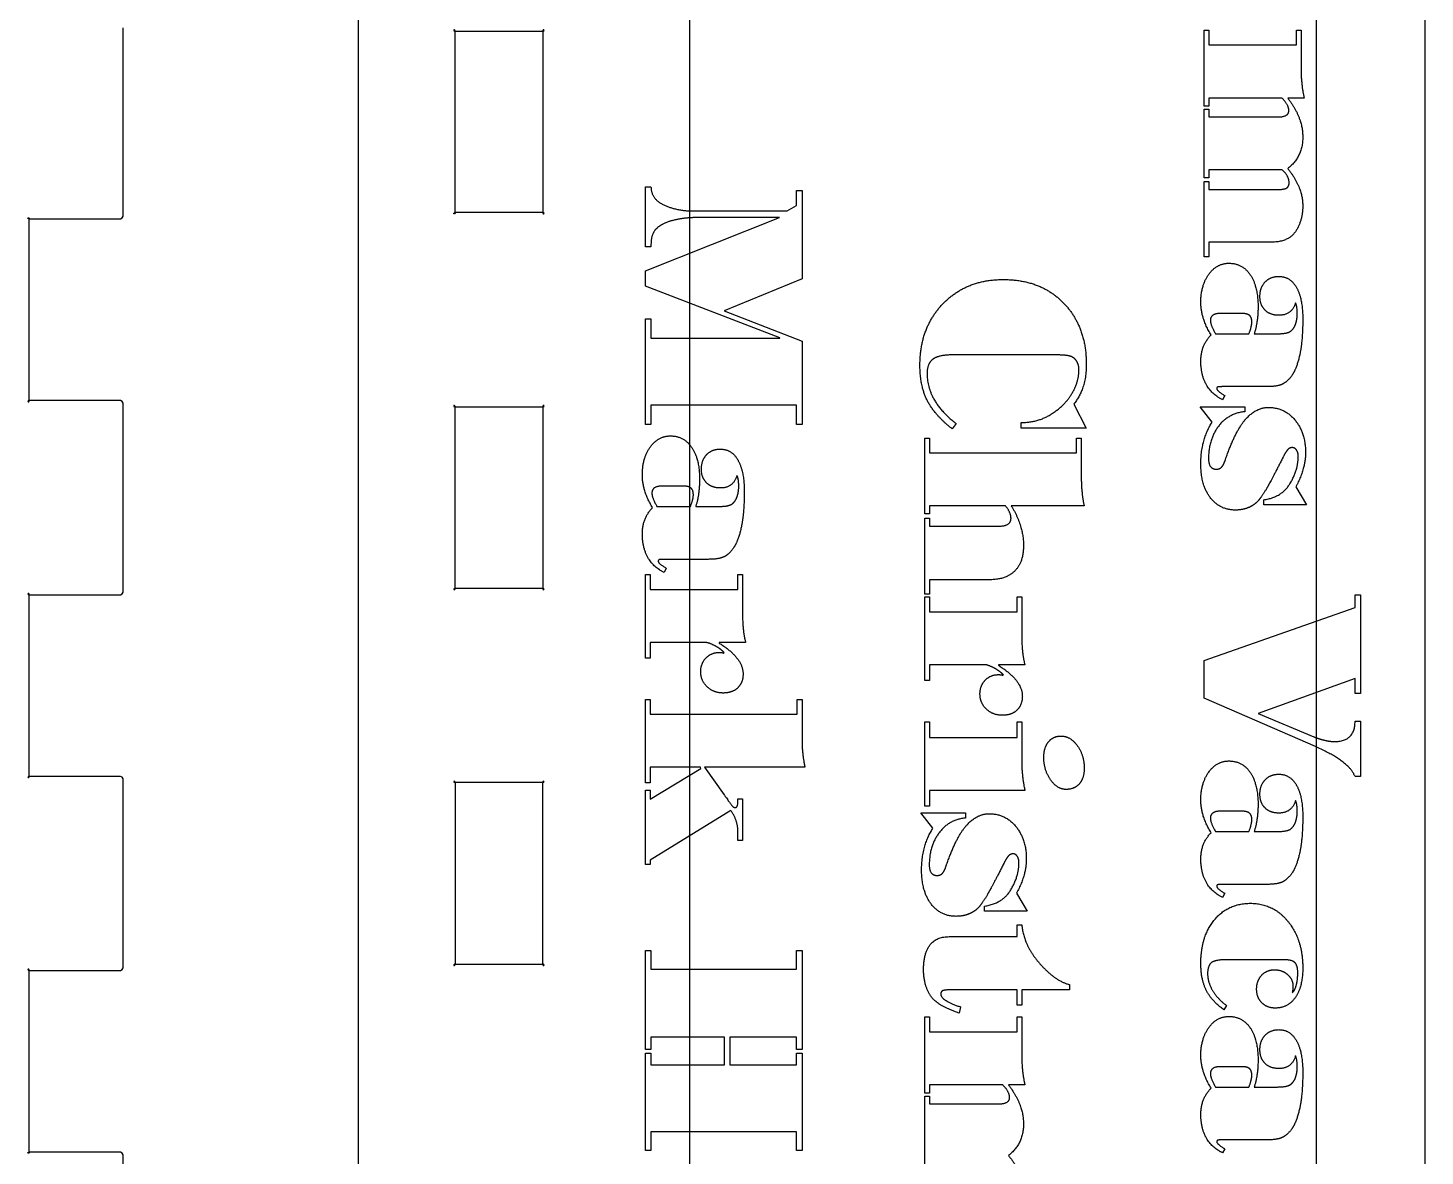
# Model space of a CAD drawing. Header units: millimetres. Extents: x 10 to 778, y 22 to 238.
# Drawn here: x 328.86 to 373.48, y 132.77 to 168.8 of the extents above; entities that cross this region are included whole.
import ezdxf

# ---------------------------------------------------------------- set-up
doc = ezdxf.new("R2010")
doc.units = ezdxf.units.MM
doc.layers.get('0').update_dxf_attribs({"linetype": 'CONTINUOUS'})

msp = doc.modelspace()

# ---------------------------------------------------------------- linework, layer by layer
for p, q in [((366.419, 166.299), (366.419, 168.73)), ((366.419, 168.73), (366.572, 168.73)), ((366.572, 168.73), (366.572, 168.257)), ((369.368, 168.257), (369.368, 168.73)), ((369.368, 168.73), (369.517, 168.73)), ((369.517, 168.73), (369.517, 167.552)), ((366.572, 168.257), (369.368, 168.257)), ((368.909, 166.56), (366.572, 166.56)), ((366.572, 166.56), (366.572, 166.299)), ((369.618, 166.56), (369.092, 166.56)), ((366.572, 166.299), (366.419, 166.299)), ((366.419, 164.01), (366.419, 166.202)), ((366.419, 166.202), (366.572, 166.202)), ((366.572, 166.202), (366.572, 165.956)), ((366.572, 165.956), (368.779, 165.956)), ((368.909, 164.271), (366.572, 164.271)), ((366.572, 164.271), (366.572, 164.01)), ((366.572, 164.01), (366.419, 164.01)), ((366.419, 161.49), (366.419, 163.894)), ((366.419, 163.894), (366.572, 163.894)), ((366.572, 163.894), (366.572, 163.637)), ((348.581, 161.803), (348.581, 163.727)), ((348.581, 163.727), (348.757, 163.727)), ((353.406, 163.13), (353.406, 163.604)), ((353.406, 163.604), (353.581, 163.604)), ((353.581, 163.604), (353.581, 160.781)), ((366.572, 163.637), (368.742, 163.637)), ((350.103, 162.955), (353.108, 162.955)), ((353.108, 162.955), (353.406, 163.13)), ((348.581, 161.046), (352.865, 162.742)), ((352.865, 162.742), (350.214, 162.742)), ((348.757, 161.803), (348.581, 161.803)), ((348.757, 161.889), (348.757, 161.803)), ((368.548, 161.956), (366.572, 161.956)), ((366.572, 161.956), (366.572, 161.49)), ((366.572, 161.49), (366.419, 161.49)), ((348.581, 160.557), (348.581, 161.046)), ((353.581, 160.781), (351.094, 159.763)), ((352.873, 158.902), (348.581, 160.557)), ((351.094, 159.763), (353.581, 158.801)), ((348.581, 156.139), (348.581, 159.513)), ((348.581, 159.513), (348.757, 159.513)), ((348.757, 159.513), (348.757, 158.887)), ((367.627, 159.681), (366.937, 159.681)), ((348.757, 158.887), (352.873, 158.887)), ((352.873, 158.887), (352.873, 158.902)), ((366.784, 159.032), (367.854, 159.032)), ((368.022, 159.032), (368.764, 159.032)), ((353.581, 158.801), (353.581, 156.139)), ((361.676, 158.356), (358.38, 158.356)), ((368.421, 157.343), (367.015, 157.343)), ((353.406, 156.747), (348.757, 156.747)), ((348.757, 156.747), (348.757, 156.139)), ((353.406, 156.139), (353.406, 156.747)), ((362.258, 156.786), (362.653, 156.022)), ((366.68, 156.214), (366.296, 156.702)), ((366.296, 156.702), (367.724, 156.702)), ((367.082, 157.06), (367.015, 156.926)), ((367.724, 156.702), (367.724, 156.542)), ((360.584, 156.022), (360.584, 156.197)), ((348.757, 156.139), (348.581, 156.139)), ((353.581, 156.139), (353.406, 156.139)), ((358.499, 156.167), (358.38, 155.992)), ((362.653, 156.022), (360.584, 156.022)), ((357.5, 153.277), (357.5, 155.701)), ((357.5, 155.701), (357.653, 155.701)), ((357.653, 155.701), (357.653, 155.235)), ((362.347, 155.235), (362.347, 155.701)), ((362.347, 155.701), (362.5, 155.701)), ((362.5, 155.701), (362.5, 154.448)), ((357.653, 155.235), (362.347, 155.235)), ((349.789, 154.167), (349.1, 154.167)), ((369.349, 154.144), (369.689, 153.57)), ((348.947, 153.518), (350.017, 153.518)), ((350.185, 153.518), (350.927, 153.518)), ((360.08, 153.538), (357.653, 153.538)), ((357.653, 153.538), (357.653, 153.277)), ((362.593, 153.538), (360.263, 153.538)), ((368.328, 153.57), (368.328, 153.73)), ((369.689, 153.57), (368.328, 153.57)), ((357.653, 153.277), (357.5, 153.277)), ((357.5, 150.712), (357.5, 153.143)), ((357.5, 153.143), (357.653, 153.143)), ((357.653, 153.143), (357.653, 152.89)), ((357.653, 152.89), (359.86, 152.89)), ((350.584, 151.829), (349.178, 151.829)), ((348.581, 148.674), (348.581, 151.34)), ((348.581, 151.34), (348.734, 151.34)), ((348.734, 151.34), (348.734, 150.867)), ((349.245, 151.545), (349.178, 151.411)), ((351.531, 150.867), (351.531, 151.34)), ((351.531, 151.34), (351.68, 151.34)), ((351.68, 151.34), (351.68, 150.095)), ((348.734, 150.867), (351.531, 150.867)), ((359.569, 151.178), (357.653, 151.178)), ((357.653, 151.178), (357.653, 150.712)), ((357.653, 150.712), (357.5, 150.712)), ((357.5, 147.964), (357.5, 150.63)), ((357.5, 150.63), (357.653, 150.63)), ((357.653, 150.63), (357.653, 150.157)), ((360.449, 150.157), (360.449, 150.63)), ((360.449, 150.63), (360.598, 150.63)), ((360.598, 150.63), (360.598, 149.385)), ((371.243, 150.293), (371.243, 150.692)), ((371.243, 150.692), (371.419, 150.692)), ((371.419, 150.692), (371.419, 147.545)), ((357.653, 150.157), (360.449, 150.157)), ((366.419, 148.6), (371.243, 150.293)), ((350.52, 149.17), (348.734, 149.17)), ((348.734, 149.17), (348.734, 148.674)), ((351.78, 149.17), (350.934, 149.17)), ((350.934, 149.17), (350.934, 149.155)), ((348.734, 148.674), (348.581, 148.674)), ((351.079, 148.835), (351.094, 148.85)), ((366.419, 147.399), (366.419, 148.6)), ((359.439, 148.46), (357.653, 148.46)), ((357.653, 148.46), (357.653, 147.964)), ((360.699, 148.46), (359.853, 148.46)), ((359.853, 148.46), (359.853, 148.445)), ((357.653, 147.964), (357.5, 147.964)), ((359.998, 148.125), (360.013, 148.139)), ((371.243, 148.026), (368.145, 146.911)), ((371.243, 147.545), (371.243, 148.026)), ((348.581, 144.689), (348.581, 147.355)), ((348.581, 147.355), (348.734, 147.355)), ((348.734, 147.355), (348.734, 146.889)), ((353.428, 146.889), (353.428, 147.355)), ((353.428, 147.355), (353.581, 147.355)), ((353.581, 147.355), (353.581, 146.046)), ((369.976, 145.848), (366.419, 147.399)), ((371.419, 147.545), (371.243, 147.545)), ((348.734, 146.889), (353.428, 146.889)), ((368.145, 146.911), (369.924, 146.161)), ((357.5, 143.949), (357.5, 146.644)), ((357.5, 146.644), (357.653, 146.644)), ((357.653, 146.644), (357.653, 146.137)), ((360.449, 146.137), (360.449, 146.644)), ((360.449, 146.644), (360.598, 146.644)), ((360.598, 146.644), (360.598, 145.384)), ((371.243, 146.657), (371.419, 146.657)), ((371.419, 146.657), (371.419, 144.894)), ((357.653, 146.137), (360.449, 146.137)), ((350.337, 145.192), (348.734, 145.192)), ((348.734, 145.192), (348.734, 144.689)), ((348.734, 144.17), (350.352, 145.155)), ((350.352, 145.155), (350.337, 145.192)), ((353.674, 145.192), (350.468, 145.192)), ((350.468, 145.192), (351.091, 144.312)), ((348.734, 144.689), (348.581, 144.689)), ((371.419, 144.894), (371.243, 144.894)), ((348.581, 142.086), (348.581, 144.457)), ((348.581, 144.457), (348.734, 144.457)), ((348.734, 144.457), (348.734, 144.17)), ((351.531, 144.092), (351.531, 144.185)), ((351.531, 144.185), (351.68, 144.185)), ((351.68, 144.185), (351.68, 142.854)), ((360.699, 144.444), (357.653, 144.444)), ((357.653, 144.444), (357.653, 143.949)), ((351.307, 143.809), (348.734, 142.22)), ((357.761, 143.24), (357.377, 143.729)), ((357.377, 143.729), (358.805, 143.729)), ((357.653, 143.949), (357.5, 143.949)), ((358.805, 143.729), (358.805, 143.568)), ((367.627, 143.786), (366.937, 143.786)), ((351.531, 142.854), (351.531, 143.153)), ((351.68, 142.854), (351.531, 142.854)), ((366.784, 143.138), (367.854, 143.138)), ((368.022, 143.138), (368.764, 143.138)), ((348.734, 142.086), (348.581, 142.086)), ((348.734, 142.22), (348.734, 142.086)), ((360.431, 141.171), (360.77, 140.597)), ((368.421, 141.449), (367.015, 141.449)), ((367.082, 141.165), (367.015, 141.031)), ((359.409, 140.597), (359.409, 140.757)), ((360.77, 140.597), (359.409, 140.597)), ((360.449, 139.78), (360.449, 140.153)), ((360.449, 140.153), (360.598, 140.153)), ((358.279, 139.78), (360.449, 139.78)), ((348.581, 136.18), (348.581, 139.334)), ((348.581, 139.334), (348.757, 139.334)), ((348.757, 139.334), (348.757, 138.745)), ((353.406, 138.745), (353.406, 139.334)), ((353.406, 139.334), (353.581, 139.334)), ((353.581, 139.334), (353.581, 136.18)), ((368.962, 139.044), (367.138, 139.044)), ((348.757, 138.745), (353.406, 138.745)), ((360.449, 138.084), (358.417, 138.084)), ((360.449, 137.588), (360.449, 138.084)), ((362.12, 138.084), (360.598, 138.084)), ((360.598, 138.084), (360.598, 137.588)), ((362.12, 138.251), (362.12, 138.084)), ((369.238, 138.011), (369.252, 137.996)), ((358.645, 137.535), (358.6, 137.338)), ((360.598, 137.588), (360.449, 137.588)), ((367.138, 137.582), (367.053, 137.448)), ((357.5, 134.784), (357.5, 137.215)), ((357.5, 137.215), (357.653, 137.215)), ((357.653, 137.215), (357.653, 136.741)), ((360.449, 136.741), (360.449, 137.215)), ((360.449, 137.215), (360.598, 137.215)), ((360.598, 137.215), (360.598, 136.037)), ((351.102, 136.568), (348.757, 136.568)), ((348.757, 136.568), (348.757, 136.18)), ((351.102, 135.692), (351.102, 136.568)), ((353.406, 136.568), (351.27, 136.568)), ((351.27, 136.568), (351.27, 135.692)), ((353.406, 136.18), (353.406, 136.568)), ((357.653, 136.741), (360.449, 136.741)), ((348.757, 136.18), (348.581, 136.18)), ((353.581, 136.18), (353.406, 136.18)), ((348.581, 132.955), (348.581, 136.057)), ((348.581, 136.057), (348.757, 136.057)), ((348.757, 136.057), (348.757, 135.692)), ((348.757, 135.692), (351.102, 135.692)), ((351.27, 135.692), (353.406, 135.692)), ((353.406, 135.692), (353.406, 136.057)), ((353.406, 136.057), (353.581, 136.057)), ((353.581, 136.057), (353.581, 132.955)), ((367.627, 135.628), (366.937, 135.628)), ((357.653, 134.784), (357.5, 134.784)), ((359.991, 135.045), (357.653, 135.045)), ((357.653, 135.045), (357.653, 134.784)), ((360.699, 135.045), (360.173, 135.045)), ((366.784, 134.979), (367.854, 134.979)), ((368.022, 134.979), (368.764, 134.979)), ((357.5, 132.494), (357.5, 134.687)), ((357.5, 134.687), (357.653, 134.687)), ((357.653, 134.687), (357.653, 134.441)), ((357.653, 134.441), (359.86, 134.441)), ((353.406, 133.551), (348.757, 133.551)), ((348.757, 133.551), (348.757, 132.955)), ((353.406, 132.955), (353.406, 133.551)), ((368.421, 133.29), (367.015, 133.29)), ((367.082, 133.007), (367.015, 132.873)), ((348.757, 132.955), (348.581, 132.955)), ((353.581, 132.955), (353.406, 132.955))]:
    msp.add_line(p, q)
for points in [[(373.479, 24.801), (373.479, 234.8)], [(339.4, 212.408), (339.4, 47.192)], [(331.9, 126.8), (331.9, 132.8), (331.9, 132.818), (331.87, 132.871), (331.816, 132.9), (331.8, 132.9), (328.9, 132.9), (328.9, 132.89), (328.885, 132.858), (328.862, 132.862), (328.858, 132.886), (328.889, 132.9), (328.9, 132.9), (328.9, 138.7), (331.8, 138.7), (331.816, 138.7), (331.87, 138.73), (331.9, 138.783), (331.9, 138.8), (331.9, 144.8), (331.9, 144.818), (331.87, 144.87), (331.816, 144.899), (331.8, 144.899), (328.9, 144.899), (328.889, 144.899), (328.858, 144.885), (328.862, 144.862), (328.885, 144.858), (328.9, 144.89), (328.9, 144.899), (328.9, 150.7), (331.8, 150.7), (331.816, 150.7), (331.87, 150.73), (331.9, 150.784), (331.9, 150.8), (331.9, 156.8), (331.9, 156.818), (331.87, 156.872), (331.816, 156.901), (331.8, 156.901), (328.9, 156.901), (328.889, 156.901), (328.858, 156.887), (328.862, 156.863), (328.885, 156.859), (328.9, 156.891), (328.9, 156.901), (328.9, 162.699), (328.889, 162.699), (328.858, 162.715), (328.862, 162.738), (328.885, 162.742), (328.9, 162.711), (328.9, 162.699), (331.8, 162.699), (331.816, 162.699), (331.87, 162.73), (331.9, 162.784), (331.9, 162.8), (331.9, 168.8)]]:
    msp.add_lwpolyline(points)
for points in [[(350, 35), (350, 225), (370, 225), (370, 35)], [(345.301, 168.699), (345.301, 162.901), (342.5, 162.901), (342.5, 162.891), (342.485, 162.859), (342.462, 162.863), (342.458, 162.887), (342.489, 162.901), (342.5, 162.901), (342.5, 165.8), (342.5, 168.699), (342.5, 168.71), (342.485, 168.742), (342.462, 168.738), (342.458, 168.715), (342.489, 168.699), (342.5, 168.699)], [(345.31, 168.699), (345.342, 168.715), (345.338, 168.738), (345.314, 168.742), (345.301, 168.71), (345.301, 168.699)], [(345.31, 162.901), (345.301, 162.901), (345.301, 162.891), (345.314, 162.859), (345.338, 162.863), (345.342, 162.887)], [(342.5, 150.899), (342.5, 153.8), (342.5, 156.7), (342.5, 156.711), (342.485, 156.742), (342.462, 156.738), (342.458, 156.714), (342.489, 156.7), (342.5, 156.7), (345.301, 156.7), (345.301, 150.899), (342.5, 150.899), (342.489, 150.899), (342.458, 150.886), (342.462, 150.862), (342.485, 150.858), (342.5, 150.89)], [(345.338, 156.738), (345.314, 156.742), (345.301, 156.711), (345.301, 156.7), (345.31, 156.7), (345.342, 156.714)], [(345.31, 150.899), (345.301, 150.899), (345.301, 150.89), (345.314, 150.858), (345.338, 150.862), (345.342, 150.886)], [(328.889, 150.7), (328.9, 150.7), (328.9, 150.711), (328.885, 150.742), (328.862, 150.738), (328.858, 150.715)], [(345.301, 144.711), (345.301, 144.7), (342.5, 144.7), (342.5, 144.711), (342.485, 144.742), (342.462, 144.738), (342.458, 144.715), (342.489, 144.7), (342.5, 144.7), (342.5, 141.8), (342.5, 138.899), (345.301, 138.899), (345.301, 138.89), (345.314, 138.858), (345.338, 138.862), (345.342, 138.885), (345.31, 138.899), (345.301, 138.899), (345.301, 144.7), (345.31, 144.7), (345.342, 144.715), (345.338, 144.738), (345.314, 144.742)], [(342.458, 138.885), (342.462, 138.862), (342.485, 138.858), (342.5, 138.89), (342.5, 138.899), (342.489, 138.899)], [(328.9, 138.71), (328.885, 138.742), (328.862, 138.738), (328.858, 138.715), (328.889, 138.7), (328.9, 138.7)]]:
    msp.add_lwpolyline(points, close=True)
for points in [[(369.517, 167.552), (369.517, 166.985), (369.618, 166.56)], [(369.129, 166.158), (369.129, 166.34), (368.909, 166.56)], [(369.092, 166.56), (369.573, 165.941), (369.573, 165.315)], [(368.779, 165.956), (369.129, 165.956), (369.129, 166.158)], [(369.573, 165.315), (369.573, 164.677), (369.092, 164.308)], [(369.137, 163.85), (369.137, 164.077), (368.909, 164.271)], [(369.092, 164.308), (369.573, 163.719), (369.573, 163.108)], [(369.062, 163.689), (369.137, 163.742), (369.137, 163.85)], [(348.757, 163.727), (348.757, 163.339), (349.167, 163.147)], [(368.742, 163.637), (368.988, 163.637), (369.062, 163.689)], [(349.167, 163.147), (349.577, 162.955), (350.103, 162.955)], [(369.573, 163.108), (369.573, 162.664), (369.351, 162.31)], [(349.493, 162.66), (349.141, 162.578), (348.949, 162.407)], [(350.214, 162.742), (349.845, 162.742), (349.493, 162.66)], [(348.949, 162.407), (348.757, 162.235), (348.757, 161.889)], [(369.351, 162.31), (369.129, 161.956), (368.548, 161.956)], [(366.573, 160.932), (366.829, 161.284), (367.213, 161.284)], [(367.213, 161.284), (367.649, 161.284), (367.897, 160.915)], [(358.089, 159.998), (358.831, 160.764), (360.006, 160.764)], [(360.006, 160.764), (361.21, 160.764), (361.935, 160.013)], [(366.318, 160.039), (366.318, 160.58), (366.573, 160.932)], [(367.897, 160.915), (368.145, 160.546), (368.145, 159.901)], [(368.205, 160.222), (368.205, 160.509), (368.372, 160.686)], [(368.372, 160.686), (368.54, 160.863), (368.809, 160.863)], [(368.809, 160.863), (369.174, 160.863), (369.374, 160.507)], [(368.369, 159.786), (368.205, 159.95), (368.205, 160.222)], [(369.374, 160.507), (369.573, 160.151), (369.573, 159.499)], [(357.347, 158.035), (357.347, 159.232), (358.089, 159.998)], [(361.935, 160.013), (362.66, 159.262), (362.66, 158.054)], [(366.646, 158.995), (366.318, 159.517), (366.318, 160.039)], [(368.145, 159.901), (368.145, 159.405), (368.022, 159.032)], [(368.809, 159.622), (368.533, 159.622), (368.369, 159.786)], [(369.342, 160.024), (369.223, 159.622), (368.809, 159.622)], [(369.398, 159.674), (369.398, 159.909), (369.342, 160.024)], [(366.937, 159.681), (366.624, 159.681), (366.624, 159.454)], [(366.624, 159.454), (366.624, 159.32), (366.784, 159.032)], [(367.873, 159.618), (367.798, 159.681), (367.627, 159.681)], [(367.854, 159.032), (367.947, 159.271), (367.947, 159.405)], [(367.947, 159.405), (367.947, 159.554), (367.873, 159.618)], [(369.176, 159.107), (369.286, 159.182), (369.342, 159.334)], [(369.342, 159.334), (369.398, 159.487), (369.398, 159.674)], [(369.573, 159.499), (369.573, 158.805), (369.476, 158.361)], [(366.318, 158.167), (366.318, 158.66), (366.646, 158.995)], [(368.764, 159.032), (369.066, 159.032), (369.176, 159.107)], [(357.588, 156.887), (357.347, 157.349), (357.347, 158.035)], [(357.763, 158.221), (357.575, 158.087), (357.575, 157.77)], [(358.38, 158.356), (357.951, 158.356), (357.763, 158.221)], [(362.109, 158.326), (361.967, 158.356), (361.676, 158.356)], [(362.338, 158.177), (362.25, 158.296), (362.109, 158.326)], [(362.66, 158.054), (362.66, 157.274), (362.258, 156.786)], [(362.425, 157.875), (362.425, 158.057), (362.338, 158.177)], [(367.015, 156.926), (366.318, 157.265), (366.318, 158.167)], [(369.476, 158.361), (369.379, 157.918), (369.232, 157.709)], [(357.575, 157.77), (357.575, 156.875), (358.499, 156.167)], [(362.202, 157.123), (362.425, 157.498), (362.425, 157.875)], [(369.232, 157.709), (369.085, 157.5), (368.922, 157.422)], [(361.553, 156.473), (361.978, 156.749), (362.202, 157.123)], [(366.862, 157.334), (366.825, 157.325), (366.825, 157.284)], [(366.825, 157.284), (366.825, 157.213), (367.082, 157.06)], [(367.015, 157.343), (366.9, 157.343), (366.862, 157.334)], [(368.922, 157.422), (368.76, 157.343), (368.421, 157.343)], [(358.38, 155.992), (357.828, 156.424), (357.588, 156.887)], [(367.755, 156.311), (368.089, 156.68), (368.481, 156.68)], [(368.481, 156.68), (368.995, 156.68), (369.329, 156.271)], [(360.584, 156.197), (361.128, 156.197), (361.553, 156.473)], [(366.318, 154.875), (366.318, 155.651), (366.68, 156.214)], [(367.724, 156.542), (367.194, 156.493), (366.879, 156.074)], [(367.105, 155.021), (367.422, 155.941), (367.755, 156.311)], [(369.329, 156.271), (369.663, 155.863), (369.663, 155.237)], [(348.736, 155.418), (348.991, 155.77), (349.375, 155.77)], [(349.375, 155.77), (349.812, 155.77), (350.06, 155.401)], [(366.879, 156.074), (366.564, 155.654), (366.564, 155.043)], [(348.481, 154.525), (348.481, 155.065), (348.736, 155.418)], [(350.06, 155.401), (350.308, 155.032), (350.308, 154.387)], [(350.535, 155.172), (350.703, 155.349), (350.971, 155.349)], [(350.971, 155.349), (351.337, 155.349), (351.536, 154.993)], [(369.079, 155.315), (369.014, 155.233), (368.932, 155.065)], [(369.238, 155.397), (369.144, 155.397), (369.079, 155.315)], [(369.374, 155.319), (369.32, 155.397), (369.238, 155.397)], [(369.428, 155.114), (369.428, 155.24), (369.374, 155.319)], [(350.367, 154.707), (350.367, 154.994), (350.535, 155.172)], [(351.536, 154.993), (351.736, 154.636), (351.736, 153.984)], [(366.62, 153.801), (366.318, 154.2), (366.318, 154.875)], [(366.564, 155.043), (366.564, 154.707), (366.814, 154.707)], [(366.984, 154.776), (367.049, 154.845), (367.105, 155.021)], [(368.932, 155.065), (368.574, 154.361), (368.423, 154.1)], [(369.165, 154.245), (369.428, 154.677), (369.428, 155.114)], [(369.663, 155.237), (369.663, 154.715), (369.349, 154.144)], [(348.809, 153.481), (348.481, 154.003), (348.481, 154.525)], [(350.531, 154.271), (350.367, 154.435), (350.367, 154.707)], [(351.504, 154.51), (351.385, 154.107), (350.971, 154.107)], [(351.56, 154.159), (351.56, 154.394), (351.504, 154.51)], [(362.5, 154.448), (362.5, 153.93), (362.593, 153.538)], [(366.814, 154.707), (366.918, 154.707), (366.984, 154.776)], [(349.1, 154.167), (348.786, 154.167), (348.786, 153.939)], [(350.035, 154.103), (349.961, 154.167), (349.789, 154.167)], [(350.11, 153.891), (350.11, 154.04), (350.035, 154.103)], [(350.308, 154.387), (350.308, 153.891), (350.185, 153.518)], [(350.971, 154.107), (350.695, 154.107), (350.531, 154.271)], [(351.504, 153.82), (351.56, 153.973), (351.56, 154.159)], [(351.736, 153.984), (351.736, 153.29), (351.639, 152.847)], [(368.423, 154.1), (368.272, 153.839), (368.147, 153.697)], [(368.328, 153.73), (368.902, 153.812), (369.165, 154.245)], [(348.786, 153.939), (348.786, 153.805), (348.947, 153.518)], [(350.017, 153.518), (350.11, 153.757), (350.11, 153.891)], [(350.927, 153.518), (351.229, 153.518), (351.339, 153.592)], [(351.339, 153.592), (351.449, 153.667), (351.504, 153.82)], [(360.255, 153.136), (360.255, 153.315), (360.08, 153.538)], [(360.263, 153.538), (360.654, 152.901), (360.654, 152.263)], [(367.425, 153.402), (366.922, 153.402), (366.62, 153.801)], [(368.147, 153.697), (368.022, 153.555), (367.832, 153.479)], [(348.481, 152.653), (348.481, 153.145), (348.809, 153.481)], [(359.86, 152.89), (360.255, 152.89), (360.255, 153.136)], [(367.832, 153.479), (367.642, 153.402), (367.425, 153.402)], [(349.178, 151.411), (348.481, 151.751), (348.481, 152.653)], [(351.639, 152.847), (351.542, 152.403), (351.394, 152.194)], [(351.394, 152.194), (351.247, 151.985), (351.085, 151.907)], [(360.654, 152.263), (360.654, 151.741), (360.378, 151.46)], [(349.025, 151.82), (348.988, 151.81), (348.988, 151.769)], [(348.988, 151.769), (348.988, 151.698), (349.245, 151.545)], [(349.178, 151.829), (349.062, 151.829), (349.025, 151.82)], [(351.085, 151.907), (350.923, 151.829), (350.584, 151.829)], [(360.378, 151.46), (360.103, 151.178), (359.569, 151.178)], [(351.68, 150.095), (351.68, 149.536), (351.78, 149.17)], [(350.781, 149.077), (350.595, 149.17), (350.52, 149.17)], [(351.094, 148.85), (350.968, 148.984), (350.781, 149.077)], [(350.934, 149.155), (351.698, 148.674), (351.698, 148.171)], [(360.598, 149.385), (360.598, 148.826), (360.699, 148.46)], [(350.345, 148.238), (350.345, 148.507), (350.515, 148.682)], [(350.515, 148.682), (350.684, 148.857), (350.941, 148.857)], [(350.941, 148.857), (351.031, 148.857), (351.079, 148.835)], [(350.552, 147.755), (350.345, 147.951), (350.345, 148.238)], [(351.698, 148.171), (351.698, 147.892), (351.527, 147.726)], [(359.433, 147.972), (359.603, 148.147), (359.86, 148.147)], [(359.7, 148.367), (359.513, 148.46), (359.439, 148.46)], [(360.013, 148.139), (359.886, 148.274), (359.7, 148.367)], [(359.853, 148.445), (360.617, 147.964), (360.617, 147.461)], [(359.86, 148.147), (359.95, 148.147), (359.998, 148.125)], [(351.065, 147.56), (350.759, 147.56), (350.552, 147.755)], [(351.527, 147.726), (351.355, 147.56), (351.065, 147.56)], [(359.264, 147.528), (359.264, 147.796), (359.433, 147.972)], [(359.471, 147.045), (359.264, 147.241), (359.264, 147.528)], [(360.617, 147.461), (360.617, 147.181), (360.446, 147.015)], [(359.983, 146.849), (359.677, 146.849), (359.471, 147.045)], [(360.446, 147.015), (360.274, 146.849), (359.983, 146.849)], [(370.58, 146.009), (371.243, 146.009), (371.243, 146.657)], [(353.581, 146.046), (353.581, 145.613), (353.674, 145.192)], [(361.303, 145.507), (361.303, 145.813), (361.452, 145.999)], [(361.452, 145.999), (361.601, 146.186), (361.844, 146.186)], [(361.844, 146.186), (362.15, 146.186), (362.371, 145.882)], [(369.924, 146.161), (370.095, 146.091), (370.28, 146.05)], [(370.28, 146.05), (370.464, 146.009), (370.58, 146.009)], [(361.519, 144.789), (361.303, 145.097), (361.303, 145.507)], [(362.371, 145.882), (362.593, 145.578), (362.593, 145.153)], [(371.243, 144.894), (371.057, 145.378), (369.976, 145.848)], [(360.598, 145.384), (360.598, 144.907), (360.699, 144.444)], [(362.593, 145.153), (362.593, 144.84), (362.438, 144.661)], [(366.318, 144.144), (366.318, 144.685), (366.573, 145.037)], [(366.573, 145.037), (366.829, 145.39), (367.213, 145.39)], [(367.213, 145.39), (367.649, 145.39), (367.897, 145.021)], [(367.897, 145.021), (368.145, 144.651), (368.145, 144.006)], [(362.012, 144.482), (361.736, 144.482), (361.519, 144.789)], [(362.438, 144.661), (362.284, 144.482), (362.012, 144.482)], [(368.205, 144.327), (368.205, 144.614), (368.372, 144.791)], [(368.372, 144.791), (368.54, 144.968), (368.809, 144.968)], [(368.809, 144.968), (369.174, 144.968), (369.374, 144.612)], [(369.374, 144.612), (369.573, 144.256), (369.573, 143.604)], [(351.091, 144.312), (351.329, 143.977), (351.367, 143.939)], [(366.646, 143.1), (366.318, 143.622), (366.318, 144.144)], [(368.369, 143.891), (368.205, 144.055), (368.205, 144.327)], [(369.342, 144.129), (369.223, 143.727), (368.809, 143.727)], [(369.398, 143.779), (369.398, 144.014), (369.342, 144.129)], [(351.531, 143.153), (351.531, 143.496), (351.307, 143.809)], [(351.367, 143.939), (351.404, 143.902), (351.445, 143.902)], [(351.445, 143.902), (351.531, 143.902), (351.531, 144.092)], [(358.837, 143.337), (359.17, 143.706), (359.562, 143.706)], [(359.562, 143.706), (360.076, 143.706), (360.41, 143.298)], [(366.937, 143.786), (366.624, 143.786), (366.624, 143.559)], [(367.873, 143.723), (367.798, 143.786), (367.627, 143.786)], [(367.947, 143.51), (367.947, 143.66), (367.873, 143.723)], [(368.145, 144.006), (368.145, 143.51), (368.022, 143.138)], [(368.809, 143.727), (368.533, 143.727), (368.369, 143.891)], [(369.342, 143.44), (369.398, 143.592), (369.398, 143.779)], [(357.399, 141.902), (357.399, 142.677), (357.761, 143.24)], [(358.805, 143.568), (358.276, 143.52), (357.96, 143.1)], [(358.186, 142.047), (358.503, 142.968), (358.837, 143.337)], [(360.41, 143.298), (360.744, 142.89), (360.744, 142.263)], [(366.624, 143.559), (366.624, 143.425), (366.784, 143.138)], [(367.854, 143.138), (367.947, 143.376), (367.947, 143.51)], [(369.176, 143.212), (369.286, 143.287), (369.342, 143.44)], [(369.573, 143.604), (369.573, 142.91), (369.476, 142.466)], [(357.96, 143.1), (357.645, 142.681), (357.645, 142.069)], [(366.318, 142.273), (366.318, 142.765), (366.646, 143.1)], [(368.764, 143.138), (369.066, 143.138), (369.176, 143.212)], [(360.16, 142.342), (360.095, 142.26), (360.013, 142.092)], [(360.319, 142.424), (360.226, 142.424), (360.16, 142.342)], [(360.455, 142.345), (360.401, 142.424), (360.319, 142.424)], [(360.509, 142.14), (360.509, 142.267), (360.455, 142.345)], [(369.476, 142.466), (369.379, 142.023), (369.232, 141.814)], [(357.701, 140.828), (357.399, 141.227), (357.399, 141.902)], [(357.645, 142.069), (357.645, 141.734), (357.895, 141.734)], [(358.065, 141.803), (358.13, 141.872), (358.186, 142.047)], [(360.013, 142.092), (359.655, 141.387), (359.504, 141.126)], [(360.246, 141.271), (360.509, 141.704), (360.509, 142.14)], [(360.744, 142.263), (360.744, 141.741), (360.431, 141.171)], [(367.015, 141.031), (366.318, 141.37), (366.318, 142.273)], [(357.895, 141.734), (358, 141.734), (358.065, 141.803)], [(368.922, 141.527), (368.76, 141.449), (368.421, 141.449)], [(369.232, 141.814), (369.085, 141.605), (368.922, 141.527)], [(359.504, 141.126), (359.353, 140.865), (359.228, 140.723)], [(359.409, 140.757), (359.983, 140.839), (360.246, 141.271)], [(366.862, 141.439), (366.825, 141.43), (366.825, 141.389)], [(366.825, 141.389), (366.825, 141.318), (367.082, 141.165)], [(367.015, 141.449), (366.9, 141.449), (366.862, 141.439)], [(358.507, 140.429), (358.003, 140.429), (357.701, 140.828)], [(359.228, 140.723), (359.103, 140.582), (358.913, 140.505)], [(366.754, 140.321), (367.191, 140.845), (367.906, 140.845)], [(367.906, 140.845), (368.63, 140.845), (369.101, 140.265)], [(358.913, 140.505), (358.723, 140.429), (358.507, 140.429)], [(360.598, 140.153), (360.662, 139.508), (361.161, 138.935)], [(366.318, 138.921), (366.318, 139.797), (366.754, 140.321)], [(369.101, 140.265), (369.573, 139.685), (369.573, 138.79)], [(357.463, 138.725), (357.463, 139.78), (358.279, 139.78)], [(361.161, 138.935), (361.661, 138.363), (362.12, 138.251)], [(366.491, 138.069), (366.318, 138.417), (366.318, 138.921)], [(366.661, 138.954), (366.534, 138.865), (366.534, 138.592)], [(367.138, 139.044), (366.788, 139.044), (366.661, 138.954)], [(369.316, 138.956), (369.219, 139.044), (368.962, 139.044)], [(369.413, 138.63), (369.413, 138.868), (369.316, 138.956)], [(369.573, 138.79), (369.573, 138.182), (369.338, 137.841)], [(357.673, 137.91), (357.463, 138.248), (357.463, 138.725)], [(366.534, 138.592), (366.534, 138.331), (366.693, 138.061)], [(368.1, 138.104), (368.1, 138.372), (368.261, 138.548)], [(368.261, 138.548), (368.421, 138.723), (368.671, 138.723)], [(368.671, 138.723), (368.917, 138.723), (369.088, 138.57)], [(369.088, 138.57), (369.26, 138.417), (369.26, 138.201)], [(369.252, 137.996), (369.413, 138.19), (369.413, 138.63)], [(358.6, 137.338), (357.884, 137.573), (357.673, 137.91)], [(358.082, 138.056), (358.011, 138.028), (358.011, 137.953)], [(358.011, 137.953), (358.011, 137.748), (358.645, 137.535)], [(358.417, 138.084), (358.152, 138.084), (358.082, 138.056)], [(367.053, 137.448), (366.665, 137.72), (366.491, 138.069)], [(366.693, 138.061), (366.851, 137.791), (367.138, 137.582)], [(368.266, 137.668), (368.1, 137.836), (368.1, 138.104)], [(369.26, 138.201), (369.26, 138.093), (369.238, 138.011)], [(368.693, 137.5), (368.432, 137.5), (368.266, 137.668)], [(369.338, 137.841), (369.103, 137.5), (368.693, 137.5)], [(366.573, 136.879), (366.829, 137.232), (367.213, 137.232)], [(367.213, 137.232), (367.649, 137.232), (367.897, 136.862)], [(366.318, 135.986), (366.318, 136.527), (366.573, 136.879)], [(367.897, 136.862), (368.145, 136.493), (368.145, 135.848)], [(368.205, 136.169), (368.205, 136.456), (368.372, 136.633)], [(368.372, 136.633), (368.54, 136.81), (368.809, 136.81)], [(368.809, 136.81), (369.174, 136.81), (369.374, 136.454)], [(368.369, 135.733), (368.205, 135.897), (368.205, 136.169)], [(369.374, 136.454), (369.573, 136.098), (369.573, 135.446)], [(360.598, 136.037), (360.598, 135.47), (360.699, 135.045)], [(366.646, 134.942), (366.318, 135.464), (366.318, 135.986)], [(368.145, 135.848), (368.145, 135.352), (368.022, 134.979)], [(368.809, 135.569), (368.533, 135.569), (368.369, 135.733)], [(369.342, 135.971), (369.223, 135.569), (368.809, 135.569)], [(369.398, 135.621), (369.398, 135.856), (369.342, 135.971)], [(366.937, 135.628), (366.624, 135.628), (366.624, 135.401)], [(366.624, 135.401), (366.624, 135.267), (366.784, 134.979)], [(367.873, 135.565), (367.798, 135.628), (367.627, 135.628)], [(367.854, 134.979), (367.947, 135.218), (367.947, 135.352)], [(367.947, 135.352), (367.947, 135.501), (367.873, 135.565)], [(369.176, 135.054), (369.286, 135.129), (369.342, 135.282)], [(369.342, 135.282), (369.398, 135.434), (369.398, 135.621)], [(369.573, 135.446), (369.573, 134.752), (369.476, 134.308)], [(360.211, 134.642), (360.211, 134.825), (359.991, 135.045)], [(360.173, 135.045), (360.654, 134.426), (360.654, 133.799)], [(366.318, 134.114), (366.318, 134.607), (366.646, 134.942)], [(368.764, 134.979), (369.066, 134.979), (369.176, 135.054)], [(359.86, 134.441), (360.211, 134.441), (360.211, 134.642)], [(367.015, 132.873), (366.318, 133.212), (366.318, 134.114)], [(369.476, 134.308), (369.379, 133.865), (369.232, 133.656)], [(360.654, 133.799), (360.654, 133.162), (360.173, 132.793)], [(369.232, 133.656), (369.085, 133.447), (368.922, 133.369)], [(366.862, 133.281), (366.825, 133.272), (366.825, 133.231)], [(366.825, 133.231), (366.825, 133.16), (367.082, 133.007)], [(367.015, 133.29), (366.9, 133.29), (366.862, 133.281)], [(368.922, 133.369), (368.76, 133.29), (368.421, 133.29)], [(360.173, 132.793), (360.654, 132.204), (360.654, 131.592)]]:
    msp.add_open_spline(points, degree=2)

doc.saveas('drawing.dxf')
